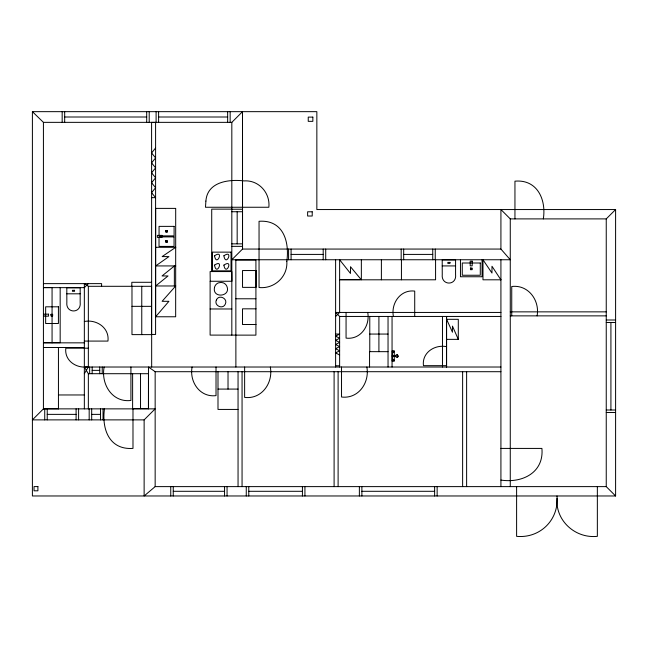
<?xml version="1.0" encoding="UTF-8"?>
<svg xmlns="http://www.w3.org/2000/svg" width="648" height="648" viewBox="0 0 648 648"><rect width="100%" height="100%" fill="white"/><g stroke="black" fill="none" stroke-linecap="round" stroke-linejoin="round"><path stroke-width="0.97" d="M556.98 495.971C559.24 519.575 540.213 538.601 516.61 536.341L516.61 486.616M84.345 373.702L88.347 367.019L88.347 286.303L84.345 283.63L84.345 408.864M155.593 147.987L151.592 152.952L155.593 157.918L151.592 162.891L155.593 167.856L151.592 172.822L155.593 177.787L151.592 182.752L155.593 187.726L151.592 192.691L155.593 197.656L151.592 197.656M155.625 316.767L155.658 208.389L175.697 208.389L175.665 316.767L155.625 316.767L168.917 301.312L162.105 301.312L175.665 286.019M32.4 111.659L316.848 111.659L316.848 209.547L615.6 209.547L615.6 495.971L32.4 495.971L32.4 111.659L43.424 122.351L231.822 122.351L242.514 111.659L242.563 249.059M88.347 283.63L84.345 287.639L43.424 287.639M43.424 408.864L32.4 419.88L144.131 419.88L155.156 408.864L43.424 408.864L43.424 122.351M500.92 249.059L242.514 249.059L231.822 259.751L510.268 259.751L500.92 249.059L500.92 209.547L510.268 218.894L510.268 486.616M335.615 316.451L339.625 312.441L339.625 259.751M510.268 218.894L606.245 218.894L615.6 209.547M615.6 495.971L606.245 486.616L155.156 486.616L144.131 495.971L144.131 419.88M174.466 265.931L162.041 275.951L168.051 275.951L155.658 285.971L175.697 285.971M175.697 247.334L162.138 256.584L168.95 256.584L155.658 265.931L175.697 265.931M64.678 117.004L146.699 117.004M158.606 117.004L227.651 117.004M151.592 122.399L155.593 122.399M231.757 209.134L211.718 209.134L211.718 271.569M231.822 209.231L242.514 209.231M231.822 211.734L242.514 211.734M231.822 243.851L242.514 243.851M231.822 246.353L242.514 246.353M155.658 247.301L175.697 247.301M291.082 254.405L323.198 254.405M403.68 254.405L432.751 254.405M235.88 260.002L255.919 260.002L255.919 335.138L210.114 335.097L210.114 281.264L231.944 281.256L231.822 271.569L210.114 271.569L210.227 281.256M442.22 265.923L442.252 274.525C440.996 285.849 456.929 285.938 455.576 274.525L455.576 259.913L442.22 259.913L442.22 265.923L455.576 265.923M340.605 279.612L360.377 279.612M339.625 279.815L435.578 279.798L435.578 259.759M151.592 282.293L131.811 282.293L131.811 286.303M43.424 283.63L101.606 283.63L101.606 286.303M88.347 286.303L151.592 286.303L151.551 334.619L131.981 334.619L131.981 286.303M43.456 287.566L52.067 287.566L52.067 342.841M66.817 293.811L66.849 302.414C65.594 313.737 81.527 313.826 80.174 302.414L80.174 287.801L66.817 287.801L66.817 293.811L80.174 293.811M235.832 298.777L255.919 298.777M131.981 306.342L151.551 306.342M256.041 308.829L242.49 308.829L242.49 324.518L256.041 324.518M210.114 308.975L231.822 308.975M510.268 311.858L606.245 311.858M500.92 312.441L335.615 312.441L339.625 316.451L500.92 316.451M510.268 315.868L606.245 315.868M606.245 319.999L615.6 319.999M84.345 321.481C96.512 319.124 109.617 327.783 107.949 341.083L84.345 341.083M606.245 322.502L615.6 322.502M335.615 334.044L339.625 334.044L335.615 336.142L339.625 338.232L335.615 340.33L339.625 342.428L335.615 344.517L339.625 346.615L335.615 348.713L339.625 350.803L335.615 352.901L339.625 354.991M369.773 334.06L388.039 334.06M151.592 334.441L155.593 334.441L155.593 122.351M446.61 339.358L458.298 339.358L458.298 319.318L446.61 319.318L452.458 332.213L452.458 326.098L458.298 339.358M43.456 342.703L60.167 342.703L60.167 287.639M43.424 342.841L84.345 342.841M446.48 346.639C434.638 344.331 421.808 352.698 423.444 365.666L446.48 365.666M43.424 347.514L84.345 347.514M88.347 348.187L65.821 348.187C64.225 360.863 76.804 368.971 88.347 366.703M388.039 351.67L369.554 351.653L369.554 367.019M392.218 351.848L394.259 351.815M392.218 355.558L395.094 355.558L397.216 354.634L398.237 355.89L398.164 356.7L397.216 357.372L395.094 356.457L392.218 356.457M392.218 360.199L394.259 360.199M335.615 365.788L339.625 365.788M500.92 367.019L84.345 367.019L88.347 373.702L88.347 408.864M92.162 370.364L99.735 370.364M148.473 408.864L148.473 367.019L155.156 371.701L500.92 371.701M88.347 373.702L148.473 373.702L148.441 408.653L132.613 408.653L132.613 373.702M217.995 389.084L238.043 389.084M58.442 394.964L84.362 394.964M43.424 408.783L58.442 408.783M238.035 409.431L217.995 409.431L218.003 371.701M606.245 410.006L615.6 410.006M606.245 412.509L615.6 412.509M47.231 414.372L76.1 414.372M91.684 414.372L100.537 414.372M500.92 448.416L541.914 448.424C544.085 472.692 522.183 483.376 500.92 480.071M173.251 491.297L224.556 491.297M248.775 491.297L302.422 491.297M361.884 491.297L434.63 491.297M339.625 259.775L350.487 273.464L350.487 266.717L361.349 279.815L361.349 259.759M556.98 498.336C555.336 520.773 575.367 538.707 597.351 536.341L597.351 486.616M610.918 322.502L610.918 410.006M606.245 218.894L606.245 486.616M543.332 218.894C546.369 199.625 537.273 179.172 514.949 181.173L514.949 218.894M537.103 315.868C539.905 300.389 528.322 284.423 511.742 286.497L511.742 315.868M500.92 259.751L500.92 486.616M482.08 259.759L482.08 276.753L460.461 276.753L460.461 259.759M466.625 371.701L466.625 486.616M462.623 371.701L462.623 486.616M446.61 316.451L446.61 367.019M446.48 316.451L446.48 367.019M442.471 316.451L442.471 367.019M437.141 486.616L437.141 495.971M435.254 249.059L435.254 259.751M434.63 486.624L434.63 495.971M432.751 249.059L432.751 259.751M414.72 316.451L414.72 291.098C400.432 289.3 390.882 303.28 393.377 316.451M403.68 249.059L403.68 259.751M401.436 259.759L401.436 279.798M401.177 249.059L401.177 259.751M394.891 355.558L394.891 356.457M394.259 355.558L394.259 350.714L392.218 350.714L392.218 361.268L394.259 361.268L394.259 356.457M392.056 316.451L392.056 367.019M388.039 316.451L388.039 367.019M381.389 259.759L381.389 279.798M378.91 316.451L378.91 351.67M369.773 316.451L369.773 351.67M367.732 312.441C370.243 325.798 360.539 339.933 346.064 338.118L346.064 312.441M366.849 367.019C369.789 382.628 358.433 399.136 341.528 397.013L341.528 367.019M361.884 486.624L361.884 495.971M359.373 486.616L359.373 495.971M339.625 316.451L339.625 367.019M338.11 371.701L338.11 486.616M335.615 259.751L335.615 367.019M334.101 371.701L334.101 486.616M325.709 249.059L325.709 259.751M323.198 249.059L323.198 259.751M304.925 486.616L304.925 495.971M302.422 486.624L302.422 495.971M291.082 249.059L291.082 259.751M288.579 249.059L288.579 259.751M270.329 367.019C273.302 382.846 261.752 399.549 244.628 397.394L244.628 367.019M248.775 486.624L248.775 495.971M246.264 486.616L246.264 495.971M242.514 111.659L242.514 249.059M242.06 371.701L242.06 486.616M238.051 371.701L238.051 486.616M237.168 211.734L237.168 243.851M235.832 259.751L235.888 367.019M231.822 122.351L231.822 335.097M230.153 111.659L230.153 122.351M228.023 371.701L228.023 389.084M227.651 111.659L227.651 122.351M227.059 486.616L227.059 495.971M224.556 486.624L224.556 495.971M216.019 367.019L216.019 395.628C199.908 397.653 189.257 381.826 192.092 367.019M174.361 265.931L174.361 285.971M173.251 486.624L173.251 495.971M170.748 486.616L170.748 495.971M158.606 111.659L158.606 122.351M156.103 111.659L156.103 122.351M155.156 371.701L155.156 486.616M151.592 122.351L151.673 367.019M149.202 111.659L149.202 122.351M146.699 111.659L146.699 122.351M141.766 286.303L141.766 334.619M140.527 373.702L140.527 408.653M132.986 408.864L132.986 448.392C109.196 450.109 101.615 429.008 104.474 408.864M130.92 367.019L130.92 400.464C112.128 402.829 100.724 383.899 104.158 367.019M103.04 408.864L103.04 419.88M102.238 367.019L102.238 373.702M100.537 408.856L100.537 419.88M99.735 367.019L99.735 373.702M92.162 367.019L92.162 373.702M91.684 408.856L91.684 419.88M89.659 367.019L89.659 373.702M89.181 408.864L89.181 419.88M78.602 408.864L78.602 419.88M76.1 408.856L76.1 419.88M64.678 111.659L64.678 122.351M62.168 111.659L62.168 122.351M58.442 347.514L58.442 408.856M47.231 408.856L47.231 419.88M44.728 408.864L44.728 419.88M205.894 201.083L205.481 207.255L268.847 207.255C270.386 192.91 258.69 179.844 244.053 180.913C228.849 179.099 207.263 181.748 205.894 201.083M286.821 261.371C287.947 276.809 274.177 289.146 259.046 287.518L259.046 221.284C283.136 219.567 289.64 241.421 286.821 261.371M214.456 287.615C212.252 298.736 231.206 296.719 226.897 286.384A6.569 6.569 0 0 0 223.439 282.909L221.195 282.39L218.319 282.901A6.569 6.569 0 0 0 214.836 286.384L214.456 287.615M393.425 359.697L393.255 360.199L393.425 359.697M214.537 255.774C216.481 267.721 224.629 248.848 214.537 255.774M214.537 265.121C216.489 277.069 224.629 258.196 214.537 265.121M223.892 255.774C225.836 267.721 233.985 248.848 223.892 255.774M223.892 265.121C225.836 277.069 233.985 258.204 223.892 265.121M216.343 300.105C213.735 305.694 223.098 309.947 225.391 303.928C228.007 298.339 218.635 294.079 216.343 300.105M393.255 351.848L393.061 352.35L393.255 351.848M397.799 356.206L397.175 357.348L397.167 354.65L397.799 356.206M470.796 268.402L470.796 269.349L471.744 269.349L471.744 268.402L470.796 268.402M51.006 314.329L51.006 315.989L52.658 315.989L52.658 314.329L51.006 314.329M51.354 314.685L51.354 315.633L52.302 315.633L52.302 314.685L51.354 314.685M165.75 230.486L165.75 232.138L167.403 232.138L167.403 230.486L165.75 230.486M166.107 230.842L166.107 231.781L167.046 231.781L167.046 230.842L166.107 230.842M165.75 240.675L165.75 242.328L167.403 242.328L167.403 240.675L165.75 240.675M166.107 241.024L166.107 241.971L167.046 241.971L167.046 241.024L166.107 241.024M470.448 268.045L470.448 269.698L472.1 269.698L472.1 268.045L470.448 268.045M312.846 117.11L308.237 117.11L308.237 121.346L312.846 121.346L312.846 117.11M312.223 211.791L307.622 211.791L307.622 216.019L312.223 216.019L312.223 211.791M174.093 226.371L159.06 226.371L159.06 235.888L174.093 235.888L174.093 226.371M162.032 235.386L157.359 235.386L157.359 237.395L162.032 237.395L162.032 235.386M174.061 236.893L159.027 236.893L159.027 246.41L174.061 246.41L174.061 236.893M231.028 252.137L212.325 252.137L212.325 270.84L231.028 270.84L231.028 252.137M472.198 261.176L470.197 261.176L470.197 265.85L472.198 265.85L472.198 261.176M449.963 262.408L447.841 262.408L447.841 263.42L449.963 263.42L449.963 262.408M480.281 262.999L462.267 262.999L462.267 275.246L480.281 275.246L480.281 262.999M256.09 270.54L242.53 270.54L242.53 287.372L256.09 287.372L256.09 270.54M500.92 279.806L482.979 279.806L482.979 259.767L491.978 273.059L491.978 266.247L500.888 279.806M74.561 290.296L72.438 290.296L72.438 291.308L74.561 291.308L74.561 290.296M58.417 306.812L45.652 306.812L45.652 323.506L58.417 323.506L58.417 306.812M48.551 314.159L43.87 314.159L43.87 316.159L48.551 316.159L48.551 314.159M37.9 486.583L34.036 486.583L34.036 490.811L37.9 490.811L37.9 486.583"/></g></svg>
